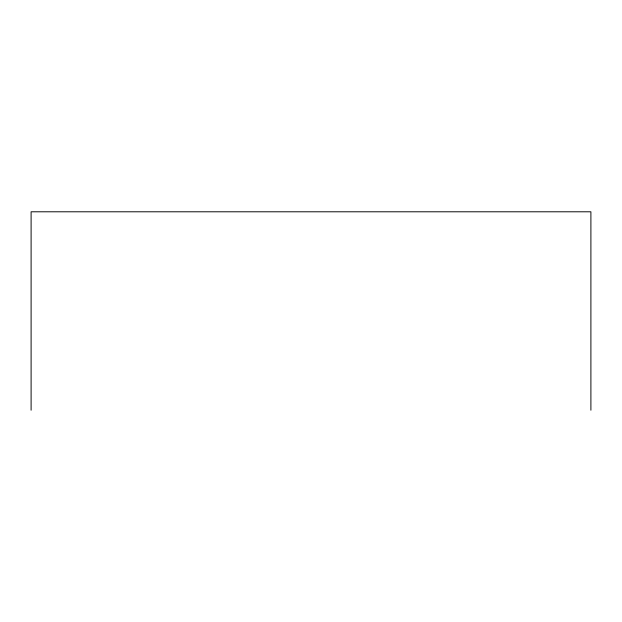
<?xml version="1.0" encoding="UTF-8"?>
<svg xmlns="http://www.w3.org/2000/svg" width="622" height="622" viewBox="0 0 622 622"><rect width="100%" height="100%" fill="white"/><g stroke="black" fill="none" stroke-linecap="round" stroke-linejoin="round"><path stroke-width="0.93" d="M590.9 410.209L590.9 211.791L31.1 211.791L31.1 410.209"/></g></svg>
